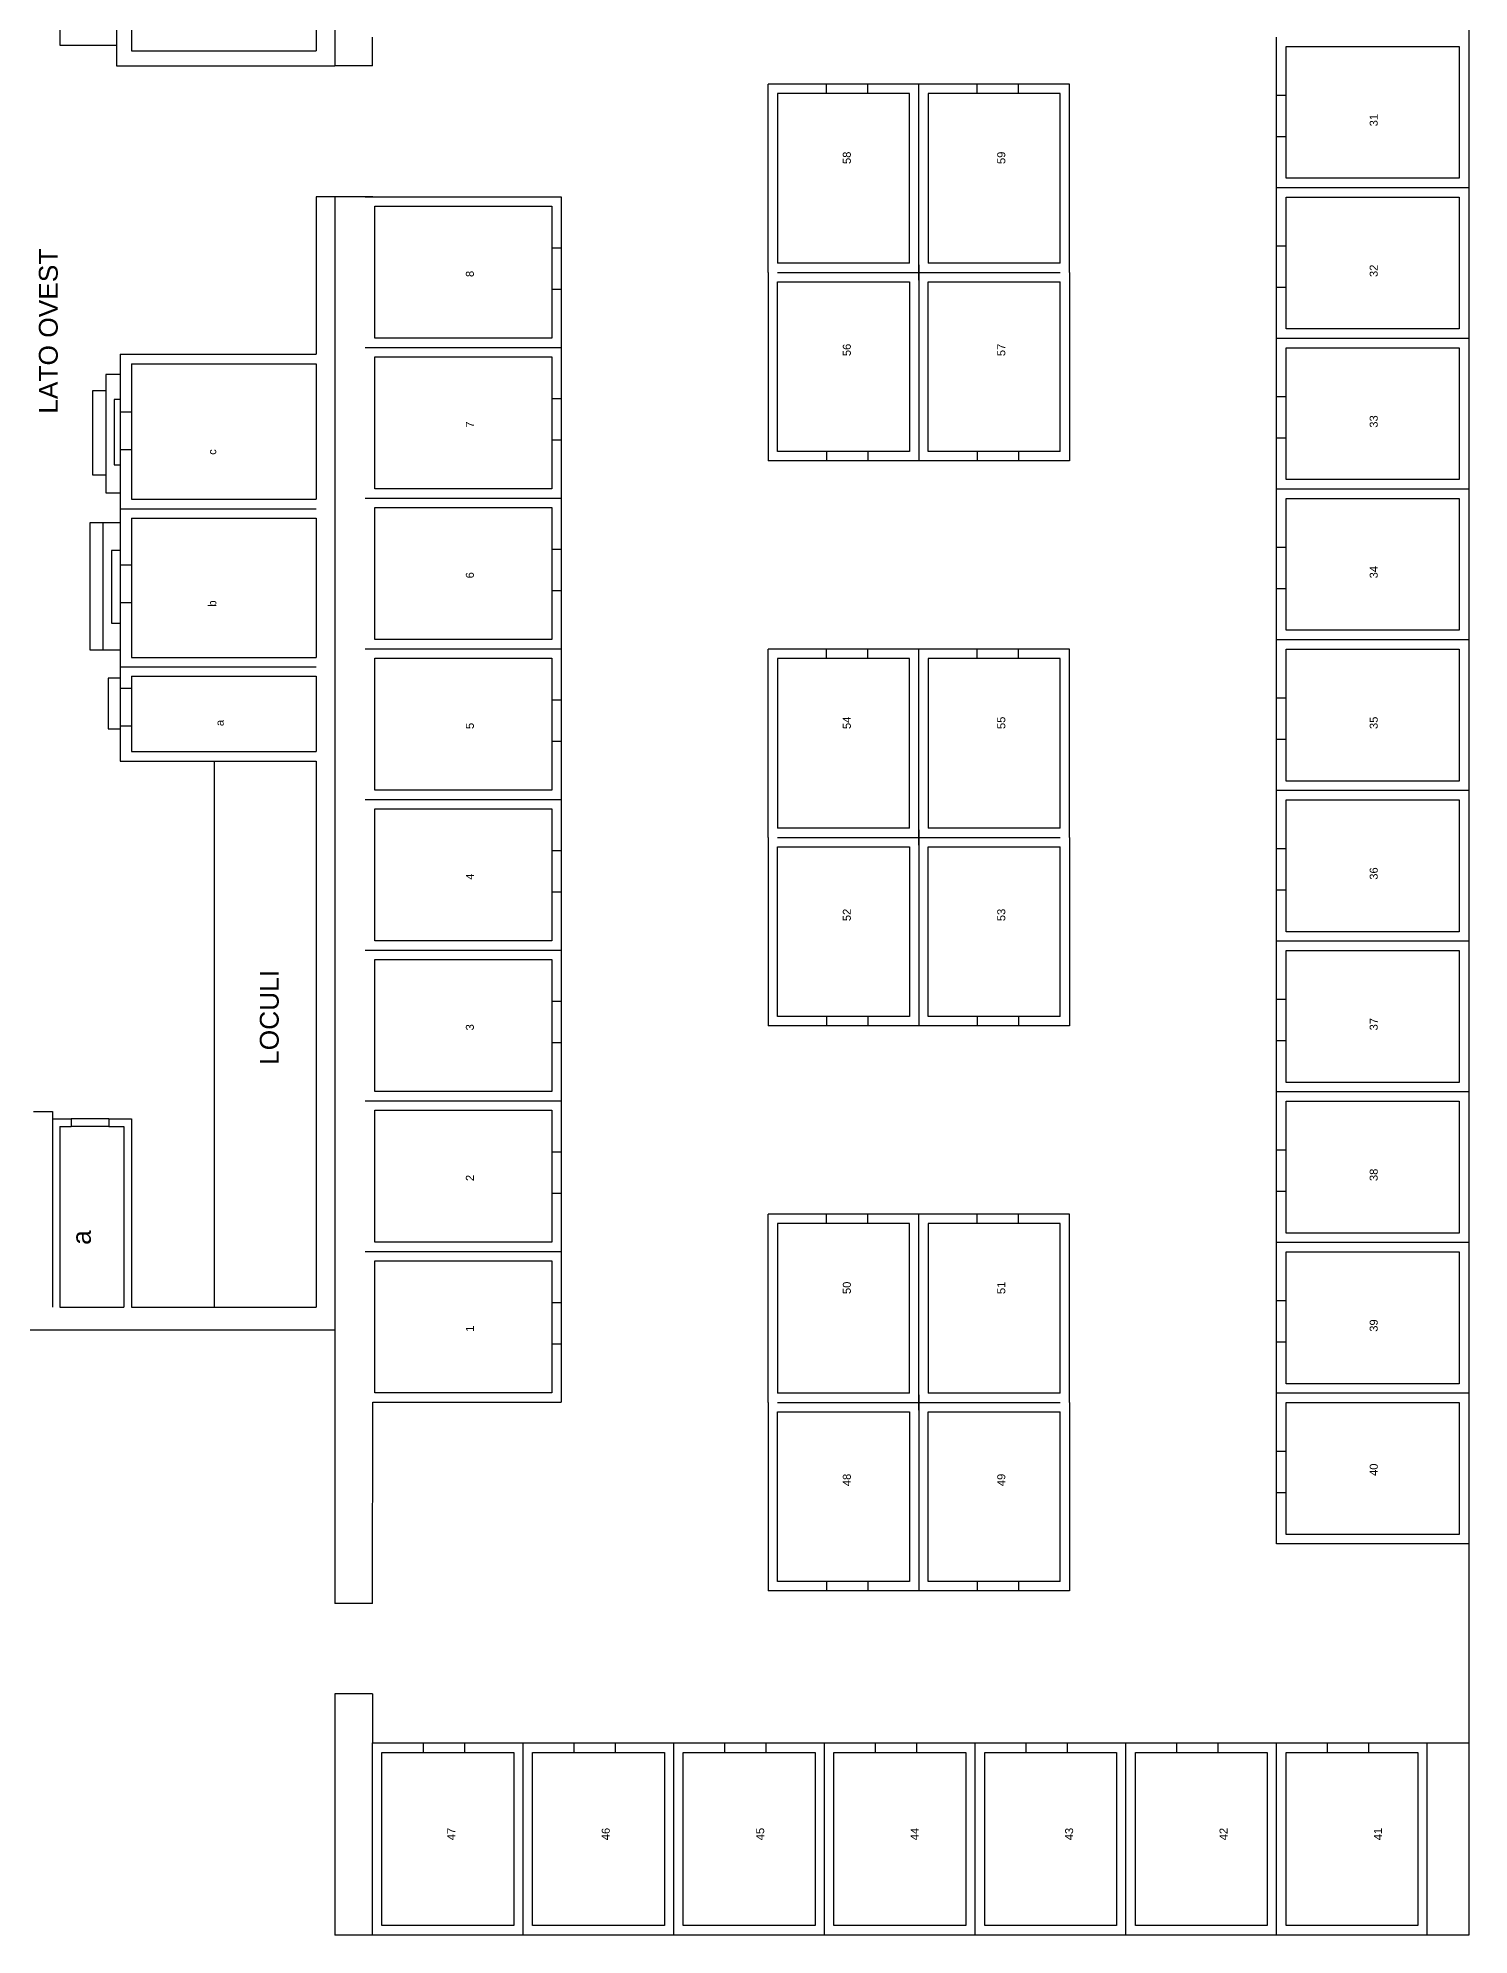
# Model space of a CAD drawing. Header units: millimetres. Extents: x 4085 to 4872, y 1447 to 1654.
# Drawn here: x 4201 to 4239, y 1558.6 to 1609 of the extents above; entities that cross this region are included whole.
import ezdxf

# ---------------------------------------------------------------- set-up
doc = ezdxf.new("R2010")
doc.units = ezdxf.units.MM
for name, color, linetype in [('01', 4, 'Continuous'), ('02', 3, 'Continuous'), ('04', 1, 'Continuous'), ('scritte', 6, 'Continuous')]:
    doc.layers.add(name, color=color, linetype=linetype)
doc.styles.get("Standard").update_dxf_attribs({"font": 'arial.ttf'})

msp = doc.modelspace()

# ---------------------------------------------------------------- linework, layer by layer
at = {"layer": '01'}
for p, q in [((4223.0236, 1607.7351), (4221.9236, 1607.7351)), ((4227.0236, 1607.7351), (4225.9236, 1607.7351)), ((4223.0236, 1607.4851), (4221.9236, 1607.4851)), ((4227.0236, 1607.4851), (4225.9236, 1607.4851)), ((4233.8736, 1606.3351), (4233.8736, 1607.4351)), ((4234.1236, 1606.3351), (4234.1236, 1607.4351)), ((4214.6321, 1603.393), (4214.6321, 1602.293)), ((4214.8821, 1603.393), (4214.8821, 1602.293)), ((4233.8736, 1602.3351), (4233.8736, 1603.4351)), ((4234.1236, 1602.3351), (4234.1236, 1603.4351)), ((4202.7929, 1599.5952), (4202.4407, 1599.5952)), ((4202.4407, 1599.5952), (4202.4407, 1597.3617)), ((4203.1736, 1600.0254), (4202.7929, 1600.0254)), ((4202.7929, 1600.0254), (4202.7929, 1596.8817)), ((4203.1736, 1599.3656), (4203.013, 1599.3656)), ((4203.013, 1599.3656), (4203.013, 1597.6257)), ((4214.6321, 1599.393), (4214.6321, 1598.293)), ((4214.8821, 1599.393), (4214.8821, 1598.293)), ((4233.8736, 1598.3351), (4233.8736, 1599.4351)), ((4234.1236, 1598.3351), (4234.1236, 1599.4351)), ((4203.1736, 1599.0328), (4203.1736, 1598.0328)), ((4203.4736, 1599.0328), (4203.4736, 1598.0328)), ((4203.013, 1597.6257), (4203.1736, 1597.6257)), ((4223.0236, 1597.9851), (4221.9236, 1597.9851)), ((4223.0236, 1597.7351), (4221.9236, 1597.7351)), ((4227.0236, 1597.9851), (4225.9236, 1597.9851)), ((4227.0236, 1597.7351), (4225.9236, 1597.7351)), ((4202.4407, 1597.3617), (4202.7929, 1597.3617)), ((4202.7929, 1596.8817), (4203.1736, 1596.8817)), ((4203.1736, 1596.0903), (4202.3658, 1596.0903)), ((4202.3658, 1596.0903), (4202.3658, 1592.7145)), ((4202.7105, 1596.0903), (4202.7105, 1592.7145)), ((4203.1736, 1595.3534), (4202.9468, 1595.3534)), ((4202.9468, 1595.3534), (4202.9468, 1593.4281)), ((4214.6321, 1595.393), (4214.6321, 1594.293)), ((4214.8821, 1595.393), (4214.8821, 1594.293)), ((4233.8736, 1594.3351), (4233.8736, 1595.4351)), ((4234.1236, 1594.3351), (4234.1236, 1595.4351)), ((4203.1736, 1594.9755), (4203.1736, 1593.9755)), ((4203.4736, 1594.9755), (4203.4736, 1593.9755)), ((4202.9468, 1593.4281), (4203.1736, 1593.4281)), ((4202.3658, 1592.7145), (4203.1736, 1592.7145)), ((4223.0236, 1592.7351), (4221.9236, 1592.7351)), ((4227.0236, 1592.7351), (4225.9236, 1592.7351)), ((4223.0236, 1592.4851), (4221.9236, 1592.4851)), ((4227.0236, 1592.4851), (4225.9236, 1592.4851)), ((4203.1736, 1591.9614), (4202.8514, 1591.9614)), ((4202.8514, 1591.9614), (4202.8514, 1590.6236)), ((4203.1736, 1591.7024), (4203.1736, 1590.7024)), ((4203.4736, 1591.7024), (4203.4736, 1590.7024)), ((4214.6321, 1591.393), (4214.6321, 1590.293)), ((4214.8821, 1591.393), (4214.8821, 1590.293)), ((4233.8736, 1590.3351), (4233.8736, 1591.4351)), ((4234.1236, 1590.3351), (4234.1236, 1591.4351)), ((4202.8514, 1590.6236), (4203.1736, 1590.6236)), ((4214.6321, 1587.393), (4214.6321, 1586.293)), ((4214.8821, 1587.393), (4214.8821, 1586.293)), ((4233.8736, 1586.3351), (4233.8736, 1587.4351)), ((4234.1236, 1586.3351), (4234.1236, 1587.4351)), ((4214.6321, 1583.393), (4214.6321, 1582.293)), ((4214.8821, 1583.393), (4214.8821, 1582.293)), ((4223.0236, 1582.9851), (4221.9236, 1582.9851)), ((4227.0236, 1582.9851), (4225.9236, 1582.9851)), ((4233.8736, 1582.3351), (4233.8736, 1583.4351)), ((4234.1236, 1582.3351), (4234.1236, 1583.4351)), ((4223.0236, 1582.7351), (4221.9236, 1582.7351)), ((4227.0236, 1582.7351), (4225.9236, 1582.7351)), ((4202.8736, 1580.2639), (4201.8736, 1580.2639)), ((4202.8736, 1580.0639), (4201.8736, 1580.0639)), ((4233.8736, 1578.3351), (4233.8736, 1579.4351)), ((4234.1236, 1578.3351), (4234.1236, 1579.4351)), ((4214.6321, 1579.393), (4214.6321, 1578.293)), ((4214.8821, 1579.393), (4214.8821, 1578.293)), ((4223.0236, 1577.7351), (4221.9236, 1577.7351)), ((4223.0236, 1577.4851), (4221.9236, 1577.4851)), ((4227.0236, 1577.7351), (4225.9236, 1577.7351)), ((4227.0236, 1577.4851), (4225.9236, 1577.4851)), ((4214.6321, 1575.393), (4214.6321, 1574.293)), ((4214.8821, 1575.393), (4214.8821, 1574.293)), ((4233.8736, 1574.3351), (4233.8736, 1575.4351)), ((4234.1236, 1574.3351), (4234.1236, 1575.4351)), ((4233.8736, 1570.3351), (4233.8736, 1571.4351)), ((4234.1236, 1570.3351), (4234.1236, 1571.4351)), ((4223.0236, 1567.9851), (4221.9236, 1567.9851)), ((4227.0236, 1567.9851), (4225.9236, 1567.9851)), ((4223.0236, 1567.7351), (4221.9236, 1567.7351)), ((4227.0236, 1567.7351), (4225.9236, 1567.7351)), ((4211.2236, 1563.6977), (4212.3236, 1563.6977)), ((4211.2236, 1563.4477), (4212.3236, 1563.4477)), ((4215.2236, 1563.6977), (4216.3236, 1563.6977)), ((4215.2236, 1563.4477), (4216.3236, 1563.4477)), ((4219.2236, 1563.6977), (4220.3236, 1563.6977)), ((4219.2236, 1563.4477), (4220.3236, 1563.4477)), ((4223.2236, 1563.6977), (4224.3236, 1563.6977)), ((4223.2236, 1563.4477), (4224.3236, 1563.4477)), ((4227.2236, 1563.6977), (4228.3236, 1563.6977)), ((4227.2236, 1563.4477), (4228.3236, 1563.4477)), ((4231.2236, 1563.6977), (4232.3236, 1563.6977)), ((4231.2236, 1563.4477), (4232.3236, 1563.4477)), ((4235.2236, 1563.6977), (4236.3236, 1563.6977)), ((4235.2236, 1563.4477), (4236.3236, 1563.4477))]:
    msp.add_line(p, q, dxfattribs=at)
msp.add_lwpolyline([(4203.0736, 1612.3699), (4201.5736, 1612.3699), (4201.5736, 1608.7699), (4203.0736, 1608.7699)], dxfattribs=at)
at = {"layer": '02'}
for p, q in [((4224.3736, 1602.5351), (4224.3736, 1607.7351)), ((4238.9736, 1604.9851), (4233.8736, 1604.9851)), ((4220.6236, 1602.7351), (4228.1236, 1602.7351)), ((4224.3736, 1602.9351), (4224.3736, 1597.7351)), ((4209.6821, 1600.743), (4214.8821, 1600.743)), ((4238.9736, 1600.9851), (4233.8736, 1600.9851)), ((4224.4736, 1597.7351), (4224.2736, 1597.7351)), ((4209.6821, 1596.743), (4214.8821, 1596.743)), ((4238.9736, 1596.9851), (4233.8736, 1596.9851)), ((4203.1736, 1596.4639), (4208.3736, 1596.4639)), ((4209.6821, 1592.743), (4214.8821, 1592.743)), ((4224.3736, 1587.5351), (4224.3736, 1592.7351)), ((4238.9736, 1592.9851), (4233.8736, 1592.9851)), ((4203.1736, 1592.2639), (4208.3736, 1592.2639)), ((4205.6736, 1589.7639), (4205.6736, 1575.2639)), ((4238.9736, 1588.9851), (4233.8736, 1588.9851)), ((4209.6821, 1588.743), (4214.8821, 1588.743)), ((4220.6236, 1587.7351), (4228.1236, 1587.7351)), ((4224.3736, 1587.9351), (4224.3736, 1582.7351)), ((4238.9736, 1584.9851), (4233.8736, 1584.9851)), ((4209.6821, 1584.743), (4214.8821, 1584.743)), ((4224.4736, 1582.7351), (4224.2736, 1582.7351)), ((4238.9736, 1580.9851), (4233.8736, 1580.9851)), ((4209.6821, 1580.743), (4214.8821, 1580.743)), ((4201.3736, 1580.2639), (4201.3736, 1575.2639)), ((4224.3736, 1572.5351), (4224.3736, 1577.7351)), ((4238.9736, 1576.9851), (4233.8736, 1576.9851)), ((4209.6821, 1576.743), (4214.8821, 1576.743)), ((4224.3736, 1572.9351), (4224.3736, 1567.7351)), ((4238.9736, 1572.9851), (4233.8736, 1572.9851)), ((4220.6236, 1572.7351), (4228.1236, 1572.7351)), ((4224.4736, 1567.7351), (4224.2736, 1567.7351)), ((4209.8736, 1558.5977), (4209.8736, 1563.6977)), ((4213.8736, 1558.5977), (4213.8736, 1563.6977)), ((4217.8736, 1558.5977), (4217.8736, 1563.6977)), ((4221.8736, 1558.5977), (4221.8736, 1563.6977)), ((4225.8736, 1558.5977), (4225.8736, 1563.6977)), ((4229.8736, 1558.5977), (4229.8736, 1563.6977)), ((4233.8736, 1558.5977), (4233.8736, 1563.6977)), ((4237.8736, 1563.6969), (4238.982, 1563.6986))]:
    msp.add_line(p, q, dxfattribs=at)
at = {"layer": '04'}
for p, q in [((4208.8736, 1653.7351), (4208.8736, 1608.2199)), ((4238.9736, 1653.7351), (4238.9736, 1568.9851)), ((4203.4736, 1612.7199), (4203.4736, 1608.6199)), ((4208.3736, 1612.7199), (4208.3736, 1608.6199)), ((4203.0736, 1609.9505), (4203.0736, 1608.2199)), ((4209.8736, 1608.2199), (4209.8736, 1608.9851)), ((4233.8736, 1607.4351), (4233.8736, 1608.9851)), ((4234.1236, 1607.4351), (4234.1236, 1608.7351)), ((4234.1236, 1608.7351), (4238.7236, 1608.7351)), ((4238.7236, 1608.7351), (4238.7236, 1605.2351)), ((4203.0736, 1608.2199), (4208.8736, 1608.2199)), ((4203.4736, 1608.6199), (4208.3736, 1608.6199)), ((4209.8736, 1608.2199), (4208.8736, 1608.2199)), ((4221.9236, 1607.7351), (4220.3736, 1607.7351)), ((4220.3736, 1602.7351), (4220.3736, 1607.7351)), ((4221.9236, 1607.4851), (4221.9236, 1607.7351)), ((4224.3736, 1607.7351), (4223.0236, 1607.7351)), ((4223.0236, 1607.4851), (4223.0236, 1607.7351)), ((4225.9236, 1607.7351), (4224.3736, 1607.7351)), ((4225.9236, 1607.4851), (4225.9236, 1607.7351)), ((4227.0236, 1607.4851), (4227.0236, 1607.7351)), ((4221.9236, 1607.4851), (4220.6236, 1607.4851)), ((4220.6236, 1607.4851), (4220.6236, 1602.9851)), ((4224.1236, 1607.4851), (4223.0236, 1607.4851)), ((4224.1236, 1602.9851), (4224.1236, 1607.4851)), ((4225.9236, 1607.4851), (4224.6236, 1607.4851)), ((4224.6236, 1607.4851), (4224.6236, 1602.9851)), ((4228.1236, 1607.4851), (4227.0236, 1607.4851)), ((4228.1236, 1602.9851), (4228.1236, 1607.4851)), ((4234.1236, 1607.4351), (4233.8736, 1607.4351)), ((4233.8736, 1604.9851), (4233.8736, 1606.3351)), ((4234.1236, 1606.3351), (4233.8736, 1606.3351)), ((4234.1236, 1605.2351), (4234.1236, 1606.3351)), ((4238.7236, 1605.2351), (4234.1236, 1605.2351)), ((4208.3736, 1604.743), (4208.3736, 1600.5639)), ((4209.8821, 1604.743), (4208.3736, 1604.743)), ((4208.8736, 1604.743), (4208.8736, 1567.3977)), ((4208.8736, 1604.743), (4208.8736, 1573.2199)), ((4209.6821, 1604.743), (4214.8821, 1604.743)), ((4214.8821, 1604.743), (4214.8821, 1603.393)), ((4233.8736, 1603.4351), (4233.8736, 1604.9851)), ((4234.1236, 1603.4351), (4234.1236, 1604.7351)), ((4234.1236, 1604.7351), (4238.7236, 1604.7351)), ((4238.7236, 1604.7351), (4238.7236, 1601.2351)), ((4209.9321, 1600.993), (4209.9321, 1604.493)), ((4209.9321, 1604.493), (4214.6321, 1604.493)), ((4214.6321, 1604.493), (4214.6321, 1603.393)), ((4214.6321, 1603.393), (4214.8821, 1603.393)), ((4234.1236, 1603.4351), (4233.8736, 1603.4351)), ((4220.3736, 1602.7351), (4220.3736, 1597.7351)), ((4224.1236, 1602.9851), (4220.6236, 1602.9851)), ((4228.1236, 1602.9851), (4224.6236, 1602.9851)), ((4214.6321, 1602.293), (4214.8821, 1602.293)), ((4214.6321, 1602.293), (4214.6321, 1600.993)), ((4214.8821, 1602.293), (4214.8821, 1600.743)), ((4220.6236, 1597.9851), (4220.6236, 1602.4851)), ((4220.6236, 1602.4851), (4224.1236, 1602.4851)), ((4224.1236, 1602.4851), (4224.1236, 1597.9851)), ((4224.6236, 1597.9851), (4224.6236, 1602.4851)), ((4224.6236, 1602.4851), (4228.1236, 1602.4851)), ((4228.1236, 1597.9851), (4228.1236, 1602.4851)), ((4233.8736, 1600.9851), (4233.8736, 1602.3351)), ((4234.1236, 1602.3351), (4233.8736, 1602.3351)), ((4234.1236, 1601.2351), (4234.1236, 1602.3351)), ((4238.7236, 1601.2351), (4234.1236, 1601.2351)), ((4203.1736, 1600.5639), (4208.3736, 1600.5639)), ((4203.1736, 1600.5639), (4203.1736, 1599.0328)), ((4203.1736, 1600.5639), (4203.1736, 1599.0328)), ((4214.6321, 1600.993), (4209.9321, 1600.993)), ((4214.8821, 1600.743), (4214.8821, 1599.393)), ((4233.8736, 1599.4351), (4233.8736, 1600.9851)), ((4234.1236, 1599.4351), (4234.1236, 1600.7351)), ((4234.1236, 1600.7351), (4238.7236, 1600.7351)), ((4238.7236, 1600.7351), (4238.7236, 1597.2351)), ((4203.4736, 1600.3139), (4208.3736, 1600.3139)), ((4203.4736, 1600.3139), (4203.4736, 1599.0328)), ((4208.3736, 1600.3139), (4208.3736, 1596.7139)), ((4209.9321, 1596.993), (4209.9321, 1600.493)), ((4209.9321, 1600.493), (4214.6321, 1600.493)), ((4214.6321, 1600.493), (4214.6321, 1599.393)), ((4214.6321, 1599.393), (4214.8821, 1599.393)), ((4234.1236, 1599.4351), (4233.8736, 1599.4351)), ((4203.1736, 1599.0328), (4203.1736, 1599.0328)), ((4203.1736, 1599.0328), (4203.4736, 1599.0328)), ((4214.6321, 1598.293), (4214.8821, 1598.293)), ((4214.6321, 1598.293), (4214.6321, 1596.993)), ((4214.8821, 1598.293), (4214.8821, 1596.743)), ((4233.8736, 1596.9851), (4233.8736, 1598.3351)), ((4234.1236, 1598.3351), (4233.8736, 1598.3351)), ((4234.1236, 1597.2351), (4234.1236, 1598.3351)), ((4203.1736, 1598.0328), (4203.1736, 1594.9755)), ((4203.1736, 1598.0328), (4203.4736, 1598.0328)), ((4203.4736, 1598.0328), (4203.4736, 1596.7139)), ((4221.9236, 1597.7351), (4220.3736, 1597.7351)), ((4221.9236, 1597.9851), (4220.6236, 1597.9851)), ((4221.9236, 1597.9851), (4221.9236, 1597.7351)), ((4224.1236, 1597.9851), (4223.0236, 1597.9851)), ((4223.0236, 1597.9851), (4223.0236, 1597.7351)), ((4224.3736, 1597.7351), (4223.0236, 1597.7351)), ((4225.9236, 1597.7351), (4224.3736, 1597.7351)), ((4225.9236, 1597.9851), (4224.6236, 1597.9851)), ((4225.9236, 1597.9851), (4225.9236, 1597.7351)), ((4228.1236, 1597.9851), (4227.0236, 1597.9851)), ((4227.0236, 1597.9851), (4227.0236, 1597.7351)), ((4238.7236, 1597.2351), (4234.1236, 1597.2351)), ((4203.4736, 1596.7139), (4208.3736, 1596.7139)), ((4214.6321, 1596.993), (4209.9321, 1596.993)), ((4214.8821, 1596.743), (4214.8821, 1595.393)), ((4233.8736, 1595.4351), (4233.8736, 1596.9851)), ((4234.1236, 1595.4351), (4234.1236, 1596.7351)), ((4234.1236, 1596.7351), (4238.7236, 1596.7351)), ((4238.7236, 1596.7351), (4238.7236, 1593.2351)), ((4203.4736, 1596.2139), (4208.3736, 1596.2139)), ((4203.4736, 1596.2139), (4203.4736, 1594.9755)), ((4208.3736, 1596.2139), (4208.3736, 1592.5139)), ((4209.9321, 1592.993), (4209.9321, 1596.493)), ((4209.9321, 1596.493), (4214.6321, 1596.493)), ((4214.6321, 1596.493), (4214.6321, 1595.393)), ((4214.6321, 1595.393), (4214.8821, 1595.393)), ((4234.1236, 1595.4351), (4233.8736, 1595.4351)), ((4203.1736, 1594.9755), (4203.1736, 1594.9755)), ((4203.1736, 1594.9755), (4203.4736, 1594.9755)), ((4214.6321, 1594.293), (4214.8821, 1594.293)), ((4214.6321, 1594.293), (4214.6321, 1592.993)), ((4214.8821, 1594.293), (4214.8821, 1592.743)), ((4233.8736, 1592.9851), (4233.8736, 1594.3351)), ((4234.1236, 1594.3351), (4233.8736, 1594.3351)), ((4234.1236, 1593.2351), (4234.1236, 1594.3351)), ((4203.1736, 1593.9755), (4203.1736, 1591.7024)), ((4203.1736, 1593.9755), (4203.4736, 1593.9755)), ((4203.4736, 1593.9755), (4203.4736, 1592.5139)), ((4238.7236, 1593.2351), (4234.1236, 1593.2351)), ((4203.4736, 1592.5139), (4208.3736, 1592.5139)), ((4214.6321, 1592.993), (4209.9321, 1592.993)), ((4214.8821, 1592.743), (4214.8821, 1591.393)), ((4221.9236, 1592.7351), (4220.3736, 1592.7351)), ((4220.3736, 1587.7351), (4220.3736, 1592.7351)), ((4221.9236, 1592.4851), (4221.9236, 1592.7351)), ((4224.3736, 1592.7351), (4223.0236, 1592.7351)), ((4223.0236, 1592.4851), (4223.0236, 1592.7351)), ((4225.9236, 1592.7351), (4224.3736, 1592.7351)), ((4225.9236, 1592.4851), (4225.9236, 1592.7351)), ((4227.0236, 1592.4851), (4227.0236, 1592.7351)), ((4233.8736, 1591.4351), (4233.8736, 1592.9851)), ((4234.1236, 1591.4351), (4234.1236, 1592.7351)), ((4234.1236, 1592.7351), (4238.7236, 1592.7351)), ((4238.7236, 1592.7351), (4238.7236, 1589.2351)), ((4203.4736, 1592.0139), (4208.3736, 1592.0139)), ((4203.4736, 1592.0139), (4203.4736, 1591.7024)), ((4208.3736, 1592.0139), (4208.3736, 1590.0139)), ((4209.9321, 1588.993), (4209.9321, 1592.493)), ((4209.9321, 1592.493), (4214.6321, 1592.493)), ((4214.6321, 1592.493), (4214.6321, 1591.393)), ((4221.9236, 1592.4851), (4220.6236, 1592.4851)), ((4220.6236, 1592.4851), (4220.6236, 1587.9851)), ((4224.1236, 1592.4851), (4223.0236, 1592.4851)), ((4224.1236, 1587.9851), (4224.1236, 1592.4851)), ((4225.9236, 1592.4851), (4224.6236, 1592.4851)), ((4224.6236, 1592.4851), (4224.6236, 1587.9851)), ((4228.1236, 1592.4851), (4227.0236, 1592.4851)), ((4228.1236, 1587.9851), (4228.1236, 1592.4851)), ((4203.1736, 1591.7024), (4203.1736, 1591.7024)), ((4203.1736, 1591.7024), (4203.4736, 1591.7024)), ((4214.6321, 1591.393), (4214.8821, 1591.393)), ((4234.1236, 1591.4351), (4233.8736, 1591.4351)), ((4203.1736, 1590.7024), (4203.1736, 1589.7639)), ((4203.1736, 1590.7024), (4203.4736, 1590.7024)), ((4203.4736, 1590.7024), (4203.4736, 1590.0139)), ((4203.4736, 1590.0139), (4208.3736, 1590.0139)), ((4214.6321, 1590.293), (4214.8821, 1590.293)), ((4214.6321, 1590.293), (4214.6321, 1588.993)), ((4214.8821, 1590.293), (4214.8821, 1588.743)), ((4233.8736, 1588.9851), (4233.8736, 1590.3351)), ((4234.1236, 1590.3351), (4233.8736, 1590.3351)), ((4234.1236, 1589.2351), (4234.1236, 1590.3351)), ((4203.1736, 1589.7639), (4208.3736, 1589.7639)), ((4208.3736, 1589.7639), (4208.3736, 1575.2639)), ((4214.6321, 1588.993), (4209.9321, 1588.993)), ((4233.8736, 1587.4351), (4233.8736, 1588.9851)), ((4238.7236, 1589.2351), (4234.1236, 1589.2351)), ((4209.9321, 1584.993), (4209.9321, 1588.493)), ((4209.9321, 1588.493), (4214.6321, 1588.493)), ((4214.6321, 1588.493), (4214.6321, 1587.393)), ((4214.8821, 1588.743), (4214.8821, 1587.393)), ((4234.1236, 1587.4351), (4234.1236, 1588.7351)), ((4234.1236, 1588.7351), (4238.7236, 1588.7351)), ((4238.7236, 1588.7351), (4238.7236, 1585.2351)), ((4224.1236, 1587.9851), (4220.6236, 1587.9851)), ((4228.1236, 1587.9851), (4224.6236, 1587.9851)), ((4220.3736, 1587.7351), (4220.3736, 1582.7351)), ((4220.6236, 1582.9851), (4220.6236, 1587.4851)), ((4220.6236, 1587.4851), (4224.1236, 1587.4851)), ((4224.1236, 1587.4851), (4224.1236, 1582.9851)), ((4224.6236, 1582.9851), (4224.6236, 1587.4851)), ((4224.6236, 1587.4851), (4228.1236, 1587.4851)), ((4228.1236, 1582.9851), (4228.1236, 1587.4851)), ((4214.6321, 1587.393), (4214.8821, 1587.393)), ((4234.1236, 1587.4351), (4233.8736, 1587.4351)), ((4214.6321, 1586.293), (4214.8821, 1586.293)), ((4214.6321, 1586.293), (4214.6321, 1584.993)), ((4214.8821, 1586.293), (4214.8821, 1584.743)), ((4233.8736, 1584.9851), (4233.8736, 1586.3351)), ((4234.1236, 1586.3351), (4233.8736, 1586.3351)), ((4234.1236, 1585.2351), (4234.1236, 1586.3351)), ((4214.6321, 1584.993), (4209.9321, 1584.993)), ((4233.8736, 1583.4351), (4233.8736, 1584.9851)), ((4238.7236, 1585.2351), (4234.1236, 1585.2351)), ((4209.9321, 1580.993), (4209.9321, 1584.493)), ((4209.9321, 1584.493), (4214.6321, 1584.493)), ((4214.6321, 1584.493), (4214.6321, 1583.393)), ((4214.8821, 1584.743), (4214.8821, 1583.393)), ((4234.1236, 1583.4351), (4234.1236, 1584.7351)), ((4234.1236, 1584.7351), (4238.7236, 1584.7351)), ((4238.7236, 1584.7351), (4238.7236, 1581.2351)), ((4214.6321, 1583.393), (4214.8821, 1583.393)), ((4221.9236, 1582.9851), (4220.6236, 1582.9851)), ((4221.9236, 1582.9851), (4221.9236, 1582.7351)), ((4224.1236, 1582.9851), (4223.0236, 1582.9851)), ((4223.0236, 1582.9851), (4223.0236, 1582.7351)), ((4225.9236, 1582.9851), (4224.6236, 1582.9851)), ((4225.9236, 1582.9851), (4225.9236, 1582.7351)), ((4228.1236, 1582.9851), (4227.0236, 1582.9851)), ((4227.0236, 1582.9851), (4227.0236, 1582.7351)), ((4234.1236, 1583.4351), (4233.8736, 1583.4351)), ((4221.9236, 1582.7351), (4220.3736, 1582.7351)), ((4224.3736, 1582.7351), (4223.0236, 1582.7351)), ((4225.9236, 1582.7351), (4224.3736, 1582.7351)), ((4214.6321, 1582.293), (4214.8821, 1582.293)), ((4214.6321, 1582.293), (4214.6321, 1580.993)), ((4214.8821, 1582.293), (4214.8821, 1580.743)), ((4233.8736, 1580.9851), (4233.8736, 1582.3351)), ((4234.1236, 1582.3351), (4233.8736, 1582.3351)), ((4234.1236, 1581.2351), (4234.1236, 1582.3351)), ((4214.6321, 1580.993), (4209.9321, 1580.993)), ((4233.8736, 1579.4351), (4233.8736, 1580.9851)), ((4238.7236, 1581.2351), (4234.1236, 1581.2351)), ((4200.8736, 1580.4639), (4201.3736, 1580.4639)), ((4201.3736, 1580.4639), (4201.3736, 1580.2639)), ((4209.9321, 1576.993), (4209.9321, 1580.493)), ((4209.9321, 1580.493), (4214.6321, 1580.493)), ((4214.6321, 1580.493), (4214.6321, 1579.393)), ((4214.8821, 1580.743), (4214.8821, 1579.393)), ((4234.1236, 1579.4351), (4234.1236, 1580.7351)), ((4234.1236, 1580.7351), (4238.7236, 1580.7351)), ((4238.7236, 1580.7351), (4238.7236, 1577.2351)), ((4201.3736, 1580.2639), (4201.8736, 1580.2639)), ((4201.5736, 1580.0639), (4201.8736, 1580.0639)), ((4201.5736, 1580.0639), (4201.5736, 1575.2639)), ((4201.8736, 1580.2639), (4201.8736, 1580.0639)), ((4202.8736, 1580.2639), (4203.4736, 1580.2639)), ((4202.8736, 1580.2639), (4202.8736, 1580.0639)), ((4202.8736, 1580.0639), (4203.2736, 1580.0639)), ((4203.2736, 1580.0639), (4203.2736, 1575.2639)), ((4203.4736, 1580.2639), (4203.4736, 1575.2639)), ((4234.1236, 1579.4351), (4233.8736, 1579.4351)), ((4214.6321, 1579.393), (4214.8821, 1579.393)), ((4214.6321, 1578.293), (4214.8821, 1578.293)), ((4214.6321, 1578.293), (4214.6321, 1576.993)), ((4214.8821, 1578.293), (4214.8821, 1576.743)), ((4233.8736, 1576.9851), (4233.8736, 1578.3351)), ((4234.1236, 1578.3351), (4233.8736, 1578.3351)), ((4234.1236, 1577.2351), (4234.1236, 1578.3351)), ((4221.9236, 1577.7351), (4220.3736, 1577.7351)), ((4220.3736, 1572.7351), (4220.3736, 1577.7351)), ((4221.9236, 1577.4851), (4220.6236, 1577.4851)), ((4220.6236, 1577.4851), (4220.6236, 1572.9851)), ((4221.9236, 1577.4851), (4221.9236, 1577.7351)), ((4224.3736, 1577.7351), (4223.0236, 1577.7351)), ((4223.0236, 1577.4851), (4223.0236, 1577.7351)), ((4224.1236, 1577.4851), (4223.0236, 1577.4851)), ((4224.1236, 1572.9851), (4224.1236, 1577.4851)), ((4225.9236, 1577.7351), (4224.3736, 1577.7351)), ((4225.9236, 1577.4851), (4224.6236, 1577.4851)), ((4224.6236, 1577.4851), (4224.6236, 1572.9851)), ((4225.9236, 1577.4851), (4225.9236, 1577.7351)), ((4227.0236, 1577.4851), (4227.0236, 1577.7351)), ((4228.1236, 1577.4851), (4227.0236, 1577.4851)), ((4228.1236, 1572.9851), (4228.1236, 1577.4851)), ((4214.6321, 1576.993), (4209.9321, 1576.993)), ((4233.8736, 1575.4351), (4233.8736, 1576.9851)), ((4238.7236, 1577.2351), (4234.1236, 1577.2351)), ((4209.9321, 1572.993), (4209.9321, 1576.493)), ((4209.9321, 1576.493), (4214.6321, 1576.493)), ((4214.6321, 1576.493), (4214.6321, 1575.393)), ((4214.8821, 1576.743), (4214.8821, 1575.393)), ((4234.1236, 1575.4351), (4234.1236, 1576.7351)), ((4234.1236, 1576.7351), (4238.7236, 1576.7351)), ((4238.7236, 1576.7351), (4238.7236, 1573.2351)), ((4214.6321, 1575.393), (4214.8821, 1575.393)), ((4234.1236, 1575.4351), (4233.8736, 1575.4351)), ((4201.5736, 1575.2639), (4203.2736, 1575.2639)), ((4203.4736, 1575.2639), (4208.3736, 1575.2639)), ((4150.7856, 1574.6639), (4208.8736, 1574.6639)), ((4214.6321, 1574.293), (4214.8821, 1574.293)), ((4214.6321, 1574.293), (4214.6321, 1572.993)), ((4214.8821, 1574.293), (4214.8821, 1572.743)), ((4233.8736, 1572.9851), (4233.8736, 1574.3351)), ((4234.1236, 1574.3351), (4233.8736, 1574.3351)), ((4234.1236, 1573.2351), (4234.1236, 1574.3351)), ((4214.6321, 1572.993), (4209.9321, 1572.993)), ((4224.1236, 1572.9851), (4220.6236, 1572.9851)), ((4228.1236, 1572.9851), (4224.6236, 1572.9851)), ((4233.8736, 1571.4351), (4233.8736, 1572.9851)), ((4238.7236, 1573.2351), (4234.1236, 1573.2351)), ((4209.8736, 1567.3977), (4209.8821, 1572.743)), ((4209.8821, 1572.743), (4214.8821, 1572.743)), ((4220.3736, 1572.7351), (4220.3736, 1567.7351)), ((4220.6236, 1567.9851), (4220.6236, 1572.4851)), ((4220.6236, 1572.4851), (4224.1236, 1572.4851)), ((4224.1236, 1572.4851), (4224.1236, 1567.9851)), ((4224.6236, 1567.9851), (4224.6236, 1572.4851)), ((4224.6236, 1572.4851), (4228.1236, 1572.4851)), ((4228.1236, 1567.9851), (4228.1236, 1572.4851)), ((4234.1236, 1571.4351), (4234.1236, 1572.7351)), ((4234.1236, 1572.7351), (4238.7236, 1572.7351)), ((4238.7236, 1572.7351), (4238.7236, 1569.2351)), ((4234.1236, 1571.4351), (4233.8736, 1571.4351)), ((4233.8736, 1568.9851), (4233.8736, 1570.3351)), ((4234.1236, 1570.3351), (4233.8736, 1570.3351)), ((4234.1236, 1569.2351), (4234.1236, 1570.3351)), ((4238.9736, 1568.9851), (4233.8736, 1568.9851)), ((4238.7236, 1569.2351), (4234.1236, 1569.2351)), ((4238.9736, 1568.9851), (4238.9736, 1558.5977)), ((4221.9236, 1567.9851), (4220.6236, 1567.9851)), ((4221.9236, 1567.9851), (4221.9236, 1567.7351)), ((4224.1236, 1567.9851), (4223.0236, 1567.9851)), ((4223.0236, 1567.9851), (4223.0236, 1567.7351)), ((4225.9236, 1567.9851), (4224.6236, 1567.9851)), ((4225.9236, 1567.9851), (4225.9236, 1567.7351)), ((4228.1236, 1567.9851), (4227.0236, 1567.9851)), ((4227.0236, 1567.9851), (4227.0236, 1567.7351)), ((4209.8736, 1567.3977), (4208.8736, 1567.3977)), ((4221.9236, 1567.7351), (4220.3736, 1567.7351)), ((4224.3736, 1567.7351), (4223.0236, 1567.7351)), ((4225.9236, 1567.7351), (4224.3736, 1567.7351)), ((4208.8736, 1564.9977), (4208.8736, 1558.5977)), ((4209.8736, 1564.9977), (4208.8736, 1564.9977)), ((4209.8736, 1564.9977), (4209.8736, 1563.6977)), ((4209.8736, 1563.6977), (4211.2236, 1563.6977)), ((4210.1236, 1558.8477), (4210.1236, 1563.4477)), ((4210.1236, 1563.4477), (4211.2236, 1563.4477)), ((4211.2236, 1563.4477), (4211.2236, 1563.6977)), ((4212.3236, 1563.6977), (4213.8736, 1563.6977)), ((4212.3236, 1563.4477), (4212.3236, 1563.6977)), ((4212.3236, 1563.4477), (4213.6236, 1563.4477)), ((4213.6236, 1563.4477), (4213.6236, 1558.8477)), ((4213.8736, 1563.6977), (4215.2236, 1563.6977)), ((4214.1236, 1558.8477), (4214.1236, 1563.4477)), ((4214.1236, 1563.4477), (4215.2236, 1563.4477)), ((4215.2236, 1563.4477), (4215.2236, 1563.6977)), ((4216.3236, 1563.6977), (4217.8736, 1563.6977)), ((4216.3236, 1563.4477), (4216.3236, 1563.6977)), ((4216.3236, 1563.4477), (4217.6236, 1563.4477)), ((4217.6236, 1563.4477), (4217.6236, 1558.8477)), ((4217.8736, 1563.6977), (4219.2236, 1563.6977)), ((4218.1236, 1558.8477), (4218.1236, 1563.4477)), ((4218.1236, 1563.4477), (4219.2236, 1563.4477)), ((4219.2236, 1563.4477), (4219.2236, 1563.6977)), ((4220.3236, 1563.6977), (4221.8736, 1563.6977)), ((4220.3236, 1563.4477), (4220.3236, 1563.6977)), ((4220.3236, 1563.4477), (4221.6236, 1563.4477)), ((4221.6236, 1563.4477), (4221.6236, 1558.8477)), ((4221.8736, 1563.6977), (4223.2236, 1563.6977)), ((4222.1236, 1558.8477), (4222.1236, 1563.4477)), ((4222.1236, 1563.4477), (4223.2236, 1563.4477)), ((4223.2236, 1563.4477), (4223.2236, 1563.6977)), ((4224.3236, 1563.6977), (4225.8736, 1563.6977)), ((4224.3236, 1563.4477), (4224.3236, 1563.6977)), ((4224.3236, 1563.4477), (4225.6236, 1563.4477)), ((4225.6236, 1563.4477), (4225.6236, 1558.8477)), ((4225.8736, 1563.6977), (4227.2236, 1563.6977)), ((4226.1236, 1558.8477), (4226.1236, 1563.4477)), ((4226.1236, 1563.4477), (4227.2236, 1563.4477)), ((4227.2236, 1563.4477), (4227.2236, 1563.6977)), ((4228.3236, 1563.6977), (4229.8736, 1563.6977)), ((4228.3236, 1563.4477), (4228.3236, 1563.6977)), ((4228.3236, 1563.4477), (4229.6236, 1563.4477)), ((4229.6236, 1563.4477), (4229.6236, 1558.8477)), ((4229.8736, 1563.6977), (4231.2236, 1563.6977)), ((4230.1236, 1558.8477), (4230.1236, 1563.4477)), ((4230.1236, 1563.4477), (4231.2236, 1563.4477)), ((4231.2236, 1563.4477), (4231.2236, 1563.6977)), ((4232.3236, 1563.6977), (4233.8736, 1563.6977)), ((4232.3236, 1563.4477), (4232.3236, 1563.6977)), ((4232.3236, 1563.4477), (4233.6236, 1563.4477)), ((4233.6236, 1563.4477), (4233.6236, 1558.8477)), ((4233.8736, 1563.6977), (4235.2236, 1563.6977)), ((4234.1236, 1558.8477), (4234.1236, 1563.4477)), ((4234.1236, 1563.4477), (4235.2236, 1563.4477)), ((4235.2236, 1563.4477), (4235.2236, 1563.6977)), ((4236.3236, 1563.6977), (4237.8736, 1563.6977)), ((4236.3236, 1563.4477), (4236.3236, 1563.6977)), ((4236.3236, 1563.4477), (4237.6236, 1563.4477)), ((4237.6236, 1563.4477), (4237.6236, 1558.8477)), ((4237.8736, 1558.5977), (4237.8736, 1563.6977)), ((4213.6236, 1558.8477), (4210.1236, 1558.8477)), ((4217.6236, 1558.8477), (4214.1236, 1558.8477)), ((4221.6236, 1558.8477), (4218.1236, 1558.8477)), ((4225.6236, 1558.8477), (4222.1236, 1558.8477)), ((4229.6236, 1558.8477), (4226.1236, 1558.8477)), ((4233.6236, 1558.8477), (4230.1236, 1558.8477)), ((4237.6236, 1558.8477), (4234.1236, 1558.8477)), ((4238.9736, 1558.5977), (4208.8736, 1558.5977))]:
    msp.add_line(p, q, dxfattribs=at)
for points in [[(4228.3736, 1602.7351), (4228.3736, 1607.7351), (4227.0236, 1607.7351)], [(4228.3736, 1602.7351), (4228.3736, 1597.7351), (4227.0236, 1597.7351)], [(4228.3736, 1587.7351), (4228.3736, 1592.7351), (4227.0236, 1592.7351)], [(4228.3736, 1587.7351), (4228.3736, 1582.7351), (4227.0236, 1582.7351)], [(4228.3736, 1572.7351), (4228.3736, 1577.7351), (4227.0236, 1577.7351)], [(4228.3736, 1572.7351), (4228.3736, 1567.7351), (4227.0236, 1567.7351)]]:
    msp.add_lwpolyline(points, dxfattribs=at)

# ---------------------------------------------------------------- texts
at = {"layer": 'scritte'}
for s, height, p in [('31', 0.21243, (4236.5571, 1606.6139)), ('58', 0.21243, (4222.5703, 1605.6139)), ('59', 0.21243, (4226.6703, 1605.6139)), ('LATO OVEST', 0.5, (4201.5171, 1598.9845)), ('8', 0.2124, (4212.5636, 1602.6139)), ('32', 0.21243, (4236.5571, 1602.6139)), ('56', 0.21243, (4222.5703, 1600.5139)), ('57', 0.21243, (4226.6703, 1600.5139)), ('7', 0.2124, (4212.5636, 1598.6139)), ('33', 0.21243, (4236.5571, 1598.6139)), ('c', 0.2124, (4205.7238, 1597.8954)), ('6', 0.2124, (4212.5636, 1594.6139)), ('34', 0.21243, (4236.5571, 1594.6139)), ('b', 0.2124, (4205.7248, 1593.8649)), ('a', 0.2124, (4205.9229, 1590.6929)), ('5', 0.2124, (4212.5636, 1590.6139)), ('54', 0.21243, (4222.5703, 1590.6139)), ('55', 0.21243, (4226.6703, 1590.6139)), ('35', 0.21243, (4236.5571, 1590.6139)), ('4', 0.2124, (4212.5636, 1586.6139)), ('36', 0.21243, (4236.5571, 1586.6139)), ('52', 0.21243, (4222.5703, 1585.5139)), ('53', 0.21243, (4226.6703, 1585.5139)), ('LOCULI', 0.5, (4207.3828, 1581.6973)), ('3', 0.2124, (4212.5636, 1582.6139)), ('37', 0.21243, (4236.5571, 1582.6139)), ('38', 0.21243, (4236.5571, 1578.6139)), ('2', 0.2124, (4212.5636, 1578.6139)), ('a', 0.5, (4202.395, 1576.9212)), ('50', 0.21243, (4222.5703, 1575.6139)), ('51', 0.21243, (4226.6703, 1575.6139)), ('39', 0.21243, (4236.5571, 1574.6139)), ('1', 0.2124, (4212.5636, 1574.6139)), ('40', 0.21243, (4236.5571, 1570.7855)), ('48', 0.21243, (4222.5703, 1570.5139)), ('49', 0.21243, (4226.6703, 1570.5139)), ('47', 0.21243, (4212.0704, 1561.1134)), ('46', 0.21243, (4216.1705, 1561.1134)), ('45', 0.21243, (4220.2705, 1561.1134)), ('44', 0.21243, (4224.3706, 1561.1134)), ('43', 0.21243, (4228.4707, 1561.1134)), ('42', 0.21243, (4232.5708, 1561.1134)), ('41', 0.21243, (4236.6709, 1561.1134))]:
    msp.add_text(s, height=height, rotation=90, dxfattribs=at).set_placement(p)

doc.saveas('drawing.dxf')
